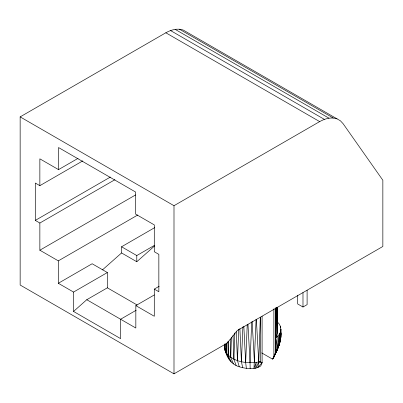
<?xml version="1.0" encoding="UTF-8"?>
<svg xmlns="http://www.w3.org/2000/svg" width="403" height="403" viewBox="0 0 403 403"><rect width="100%" height="100%" fill="white"/><g stroke="black" fill="none" stroke-linecap="round" stroke-linejoin="round"><path stroke-width="0.6" d="M225.02 349.114L224.516 347.99L224.516 344.248C224.249 353.562 229.775 364.151 239.261 366.785C246.183 368.69 254.409 370.246 260.771 365.939L262.096 362.74L262.096 316.254M229.569 360.166L225.03 350.519L225.116 344.273M261.683 352.882L272.534 359.144L273.103 358.61L277.833 348.348L277.994 335.921C281.934 332.243 281.672 325.735 277.637 322.239M260.333 317.237L258.751 362.05L257.809 367.44L262.096 362.74L260.388 361.733C248.727 363.939 234.254 362.806 226.264 352.968L226.481 342.938M273.864 308.834L273.864 355.945L273.103 358.61C277.027 350.182 282.145 341.134 280.639 331.427C282.181 341.613 276.801 350.494 272.534 359.144M231.231 362.151L228.189 355.26L228.577 341.427M276.282 351.673L277.42 349.295L275.723 352.736L275.723 337.91L276.72 307.303M233.448 363.949L230.748 357.33L231.408 337.422M236.148 365.506L233.866 359.133L234.848 332.898M256.348 319.181L258.751 362.05L255.653 368.342L256.192 362.378L253.976 368.508L256.112 319.206M239.261 366.785L237.458 360.609L238.722 329.241M250.157 368.619L250.041 362.73L251.694 322.002M242.697 367.748L241.427 361.718L242.878 326.919M246.364 368.362L245.659 362.433L247.251 324.365M279.944 341.074L280.417 339.996L279.652 333.739L278.916 345.552L277.994 335.921L275.723 337.91L276.564 351.109M280.433 327.835L280.513 326.682L280.569 327.861M224.516 347.99L224.652 346.469M279.934 341.059C281.193 337.991 281.042 334.475 280.659 331.221M275.723 337.91L275.587 307.837L275.587 352.947L273.103 358.61L277.833 348.348L275.723 337.91L276.801 335.714L277.319 333.226L277.319 307.262M273.305 358.151L277.833 348.348M280.196 339.794L280.634 338.686M278.962 344.192L280.14 341.326L279.375 342.872M274.559 354.952L276.01 351.607M278.186 346.585L279.632 343.24L279.078 344.358M278.559 345.431L279.813 342.651M274.609 354.967L278.997 345.321M277.989 347.975L276.775 350.61L279.43 343.991L278.634 345.573M278.962 344.429L279.783 342.767L279.652 333.739M102.417 269.924L121.56 252.953L121.56 246.767L154.687 227.64M136.179 310.255L120.608 319.241L120.608 338.626L73.542 311.448L86.776 299.711L107.369 287.823L137.121 305M121.56 252.953L136.783 261.738L154.445 246.077M20.15 116.885L165.824 32.779C171.048 29.867 177.36 27.968 183.224 30.049L340.404 120.799L343.109 123.696L382.85 180.237L382.85 246.47L237.241 330.536L227.05 343.215L173.995 373.843L20.15 285.022L20.15 116.885L173.995 205.706L319.67 121.605C324.894 118.689 331.206 116.789 337.069 118.87M114.941 179.688L39.857 223.03L35.298 220.401L35.298 183.038L39.857 185.667L39.857 158.837L58.536 169.618L78.076 158.339M39.857 185.667L82.837 160.852M35.298 220.401L110.377 177.053M39.857 223.03L39.857 250.208L135.615 194.921M39.857 250.208L58.319 260.862L137.75 215.006M58.319 260.862L58.319 283.284L92.146 263.748L107.369 272.539L107.369 287.823M58.319 283.284L73.542 292.069L107.369 272.539M121.56 246.767L136.783 255.557L154.611 245.266M86.776 299.711L135.831 328.032L135.831 305.615L154.289 316.269L154.289 289.097L159.185 286.271M135.831 305.615L154.329 294.936M297.691 295.172L297.691 303.958L302.985 307.015L307.106 304.638L307.106 290.2M262.096 362.74L258.751 362.05L260.388 361.733L260.378 317.247M179.355 29.157L333.205 117.978M175.083 29.323L328.929 118.144M170.524 30.542L324.37 119.364M165.824 32.779L319.67 121.605M154.289 289.097L158.847 291.732L158.847 254.369L154.289 251.734L154.289 224.899L135.609 214.114L135.609 192.04L58.536 147.543L58.536 169.618M228.163 356.403L228.496 358.045M280.74 331.84L280.931 334.53L280.926 329.055L280.765 331.986L280.679 330.218M277.319 333.226L277.123 307.232M252.142 321.367L254.444 362.599M247.971 324.415L250.041 362.73M243.825 326.319L245.659 362.433M239.886 328.576L241.427 361.718M236.274 331.734L237.458 360.609M233.04 335.523L233.866 359.133M280.639 331.427L280.81 337.215M230.239 339.271L230.748 357.33M227.902 341.532L228.189 355.26M226.138 343.603L226.264 352.968M224.985 343.653L225.03 350.519M302.985 292.578L302.985 307.015M276.801 307.277L276.801 335.714M173.995 205.706L173.995 373.843M136.783 255.557L136.783 261.738M73.542 292.069L73.542 311.448"/></g></svg>
